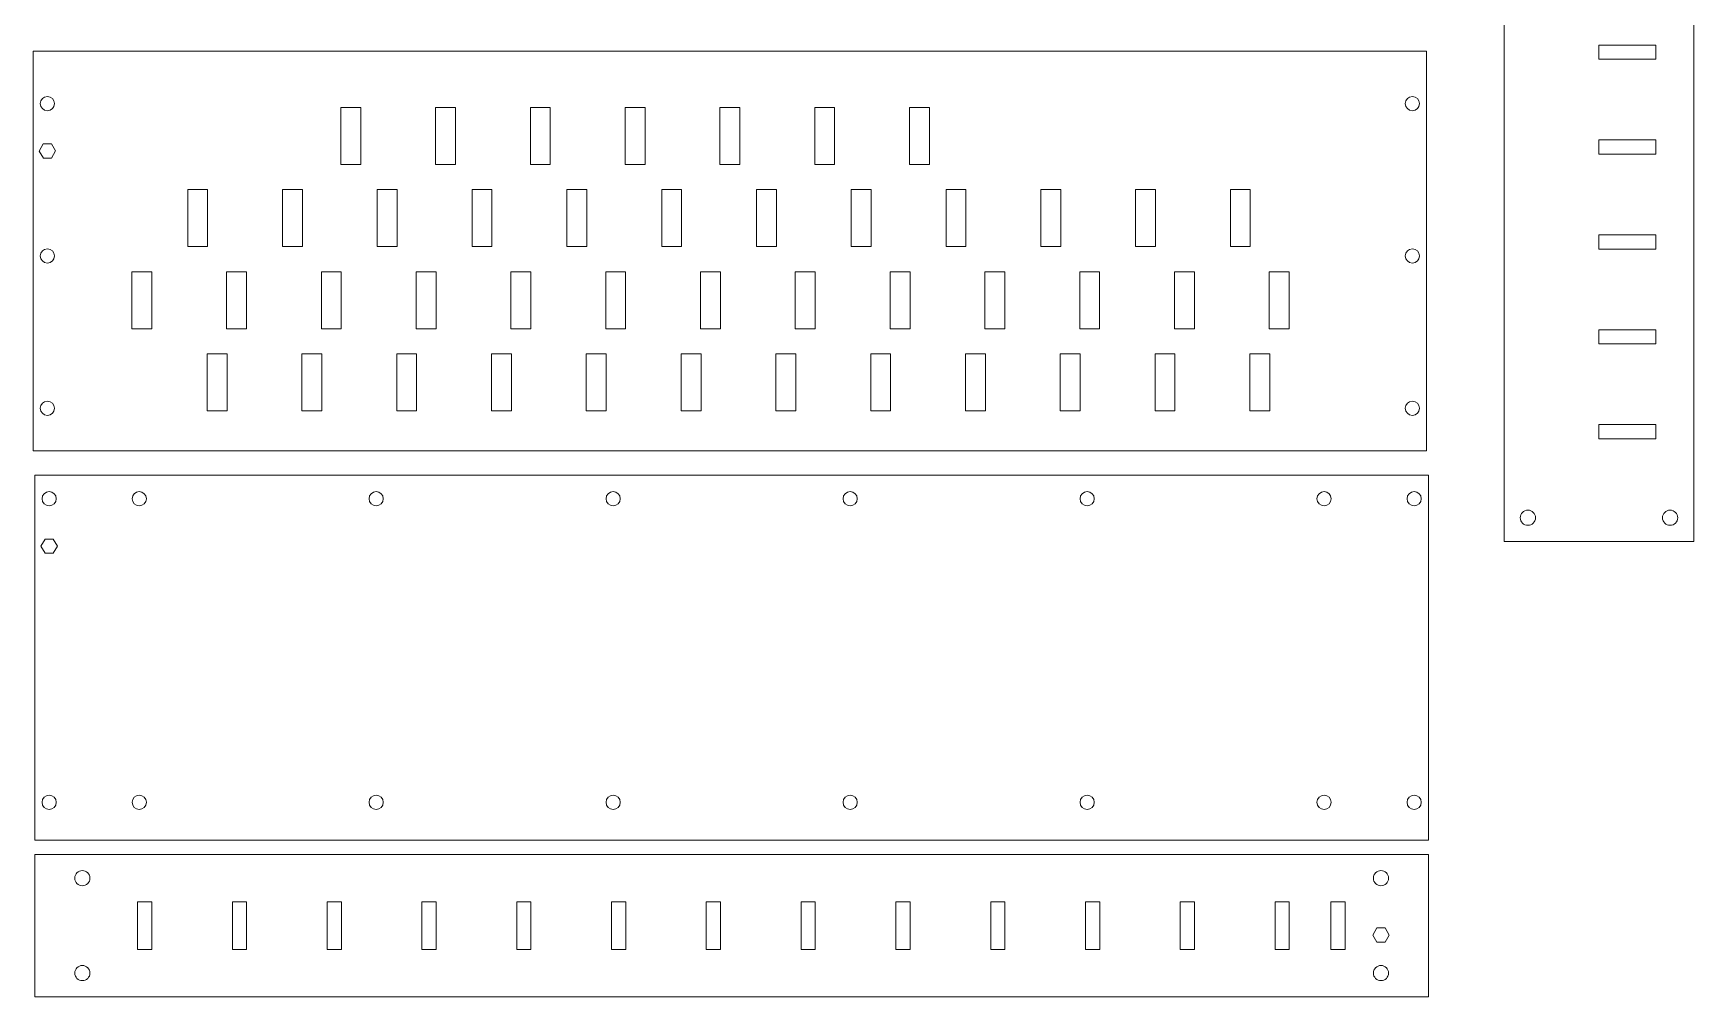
# Model space of a CAD drawing. Header units: millimetres. Extents: x -334 to 320, y -195 to 196.
# Drawn here: x -30.4 to 320, y -195 to 8.2 of the extents above; entities that cross this region are included whole.
import ezdxf

# ---------------------------------------------------------------- set-up
doc = ezdxf.new("R2010")
doc.units = ezdxf.units.MM
doc.header["$MEASUREMENT"] = 0
doc.layers.add('Layer 1', color=7, linetype='Continuous')

msp = doc.modelspace()

# ---------------------------------------------------------------- linework, layer by layer
at = {"layer": 'Layer 1', "lineweight": 15}
for points, knots in [([(280, 195), (280, 195), (280, -99), (280, -99), (280, -99), (280, -99), (320, -99), (320, -99), (320, -99), (320, -99), (320, 195), (320, 195), (320, 195), (320, 195), (280, 195), (280, 195)], [0, 0, 0, 0, 0.2, 0.2, 0.2, 0.2, 0.4, 0.4, 0.4, 0.4, 0.6, 0.6, 0.6, 0.6, 1, 1, 1, 1]), ([(263.632, -79.9189), (263.632, -79.9189), (-30.368, -79.9189), (-30.368, -79.9189), (-30.368, -79.9189), (-30.368, -79.9189), (-30.368, 4.3615), (-30.368, 4.3615), (-30.368, 4.3615), (-30.368, 4.3615), (263.632, 4.3615), (263.632, 4.3615), (263.632, 4.3615), (263.632, 4.3615), (263.632, -79.9189), (263.632, -79.9189)], [0, 0, 0, 0, 0.2, 0.2, 0.2, 0.2, 0.4, 0.4, 0.4, 0.4, 0.6, 0.6, 0.6, 0.6, 1, 1, 1, 1]), ([(312, 5.65), (312, 5.65), (300, 5.65), (300, 5.65), (300, 5.65), (300, 5.65), (300, 2.65), (300, 2.65), (300, 2.65), (300, 2.65), (312, 2.65), (312, 2.65), (312, 2.65), (312, 2.65), (312, 5.65), (312, 5.65)], [0, 0, 0, 0, 0.2, 0.2, 0.2, 0.2, 0.4, 0.4, 0.4, 0.4, 0.6, 0.6, 0.6, 0.6, 1, 1, 1, 1]), ([(-25.868, -6.6848), (-25.868, -5.8563), (-26.5396, -5.1848), (-27.368, -5.1848), (-27.368, -5.1848), (-28.1964, -5.1848), (-28.868, -5.8563), (-28.868, -6.6848), (-28.868, -6.6848), (-28.868, -7.5132), (-28.1964, -8.1848), (-27.368, -8.1848), (-27.368, -8.1848), (-26.5396, -8.1848), (-25.868, -7.5132), (-25.868, -6.6848)], [0, 0, 0, 0, 0.2, 0.2, 0.2, 0.2, 0.4, 0.4, 0.4, 0.4, 0.6, 0.6, 0.6, 0.6, 1, 1, 1, 1]), ([(262.132, -6.6848), (262.132, -5.8563), (261.4604, -5.1848), (260.632, -5.1848), (260.632, -5.1848), (259.8036, -5.1848), (259.132, -5.8563), (259.132, -6.6848), (259.132, -6.6848), (259.132, -7.5132), (259.8036, -8.1848), (260.632, -8.1848), (260.632, -8.1848), (261.4604, -8.1848), (262.132, -7.5132), (262.132, -6.6848)], [0, 0, 0, 0, 0.2, 0.2, 0.2, 0.2, 0.4, 0.4, 0.4, 0.4, 0.6, 0.6, 0.6, 0.6, 1, 1, 1, 1]), ([(34.532, -7.5002), (34.532, -7.5002), (34.532, -19.5002), (34.532, -19.5002), (34.532, -19.5002), (34.532, -19.5002), (38.732, -19.5002), (38.732, -19.5002), (38.732, -19.5002), (38.732, -19.5002), (38.732, -7.5002), (38.732, -7.5002), (38.732, -7.5002), (38.732, -7.5002), (34.532, -7.5002), (34.532, -7.5002)], [0, 0, 0, 0, 0.2, 0.2, 0.2, 0.2, 0.4, 0.4, 0.4, 0.4, 0.6, 0.6, 0.6, 0.6, 1, 1, 1, 1]), ([(54.532, -7.5002), (54.532, -7.5002), (54.532, -19.5002), (54.532, -19.5002), (54.532, -19.5002), (54.532, -19.5002), (58.732, -19.5002), (58.732, -19.5002), (58.732, -19.5002), (58.732, -19.5002), (58.732, -7.5002), (58.732, -7.5002), (58.732, -7.5002), (58.732, -7.5002), (54.532, -7.5002), (54.532, -7.5002)], [0, 0, 0, 0, 0.2, 0.2, 0.2, 0.2, 0.4, 0.4, 0.4, 0.4, 0.6, 0.6, 0.6, 0.6, 1, 1, 1, 1]), ([(74.532, -7.5002), (74.532, -7.5002), (74.532, -19.5002), (74.532, -19.5002), (74.532, -19.5002), (74.532, -19.5002), (78.732, -19.5002), (78.732, -19.5002), (78.732, -19.5002), (78.732, -19.5002), (78.732, -7.5002), (78.732, -7.5002), (78.732, -7.5002), (78.732, -7.5002), (74.532, -7.5002), (74.532, -7.5002)], [0, 0, 0, 0, 0.2, 0.2, 0.2, 0.2, 0.4, 0.4, 0.4, 0.4, 0.6, 0.6, 0.6, 0.6, 1, 1, 1, 1]), ([(94.532, -7.5002), (94.532, -7.5002), (94.532, -19.5002), (94.532, -19.5002), (94.532, -19.5002), (94.532, -19.5002), (98.732, -19.5002), (98.732, -19.5002), (98.732, -19.5002), (98.732, -19.5002), (98.732, -7.5002), (98.732, -7.5002), (98.732, -7.5002), (98.732, -7.5002), (94.532, -7.5002), (94.532, -7.5002)], [0, 0, 0, 0, 0.2, 0.2, 0.2, 0.2, 0.4, 0.4, 0.4, 0.4, 0.6, 0.6, 0.6, 0.6, 1, 1, 1, 1]), ([(114.532, -7.5002), (114.532, -7.5002), (114.532, -19.5002), (114.532, -19.5002), (114.532, -19.5002), (114.532, -19.5002), (118.732, -19.5002), (118.732, -19.5002), (118.732, -19.5002), (118.732, -19.5002), (118.732, -7.5002), (118.732, -7.5002), (118.732, -7.5002), (118.732, -7.5002), (114.532, -7.5002), (114.532, -7.5002)], [0, 0, 0, 0, 0.2, 0.2, 0.2, 0.2, 0.4, 0.4, 0.4, 0.4, 0.6, 0.6, 0.6, 0.6, 1, 1, 1, 1]), ([(134.532, -7.5002), (134.532, -7.5002), (134.532, -19.5002), (134.532, -19.5002), (134.532, -19.5002), (134.532, -19.5002), (138.732, -19.5002), (138.732, -19.5002), (138.732, -19.5002), (138.732, -19.5002), (138.732, -7.5002), (138.732, -7.5002), (138.732, -7.5002), (138.732, -7.5002), (134.532, -7.5002), (134.532, -7.5002)], [0, 0, 0, 0, 0.2, 0.2, 0.2, 0.2, 0.4, 0.4, 0.4, 0.4, 0.6, 0.6, 0.6, 0.6, 1, 1, 1, 1]), ([(154.532, -7.5002), (154.532, -7.5002), (154.532, -19.5002), (154.532, -19.5002), (154.532, -19.5002), (154.532, -19.5002), (158.732, -19.5002), (158.732, -19.5002), (158.732, -19.5002), (158.732, -19.5002), (158.732, -7.5002), (158.732, -7.5002), (158.732, -7.5002), (158.732, -7.5002), (154.532, -7.5002), (154.532, -7.5002)], [0, 0, 0, 0, 0.2, 0.2, 0.2, 0.2, 0.4, 0.4, 0.4, 0.4, 0.6, 0.6, 0.6, 0.6, 1, 1, 1, 1]), ([(-25.6361, -16.6654), (-25.6361, -16.6654), (-26.5188, -15.1752), (-26.5188, -15.1752), (-26.5188, -15.1752), (-26.5188, -15.1752), (-28.2508, -15.1946), (-28.2508, -15.1946), (-28.2508, -15.1946), (-28.2508, -15.1946), (-29.0999, -16.7042), (-29.0999, -16.7042), (-29.0999, -16.7042), (-29.0999, -16.7042), (-28.2172, -18.1944), (-28.2172, -18.1944), (-28.2172, -18.1944), (-28.2172, -18.1944), (-26.4852, -18.175), (-26.4852, -18.175), (-26.4852, -18.175), (-26.4852, -18.175), (-25.6361, -16.6654), (-25.6361, -16.6654)], [0, 0, 0, 0, 0.14285714, 0.14285714, 0.14285714, 0.14285714, 0.28571429, 0.28571429, 0.28571429, 0.28571429, 0.42857143, 0.42857143, 0.42857143, 0.42857143, 0.57142857, 0.57142857, 0.57142857, 0.57142857, 0.71428571, 0.71428571, 0.71428571, 0.71428571, 1, 1, 1, 1]), ([(312, -14.35), (312, -14.35), (300, -14.35), (300, -14.35), (300, -14.35), (300, -14.35), (300, -17.35), (300, -17.35), (300, -17.35), (300, -17.35), (312, -17.35), (312, -17.35), (312, -17.35), (312, -17.35), (312, -14.35), (312, -14.35)], [0, 0, 0, 0, 0.2, 0.2, 0.2, 0.2, 0.4, 0.4, 0.4, 0.4, 0.6, 0.6, 0.6, 0.6, 1, 1, 1, 1]), ([(2.232, -24.8202), (2.232, -24.8202), (2.232, -36.8202), (2.232, -36.8202), (2.232, -36.8202), (2.232, -36.8202), (6.432, -36.8202), (6.432, -36.8202), (6.432, -36.8202), (6.432, -36.8202), (6.432, -24.8202), (6.432, -24.8202), (6.432, -24.8202), (6.432, -24.8202), (2.232, -24.8202), (2.232, -24.8202)], [0, 0, 0, 0, 0.2, 0.2, 0.2, 0.2, 0.4, 0.4, 0.4, 0.4, 0.6, 0.6, 0.6, 0.6, 1, 1, 1, 1]), ([(22.232, -24.8202), (22.232, -24.8202), (22.232, -36.8202), (22.232, -36.8202), (22.232, -36.8202), (22.232, -36.8202), (26.432, -36.8202), (26.432, -36.8202), (26.432, -36.8202), (26.432, -36.8202), (26.432, -24.8202), (26.432, -24.8202), (26.432, -24.8202), (26.432, -24.8202), (22.232, -24.8202), (22.232, -24.8202)], [0, 0, 0, 0, 0.2, 0.2, 0.2, 0.2, 0.4, 0.4, 0.4, 0.4, 0.6, 0.6, 0.6, 0.6, 1, 1, 1, 1]), ([(42.232, -24.8202), (42.232, -24.8202), (42.232, -36.8202), (42.232, -36.8202), (42.232, -36.8202), (42.232, -36.8202), (46.432, -36.8202), (46.432, -36.8202), (46.432, -36.8202), (46.432, -36.8202), (46.432, -24.8202), (46.432, -24.8202), (46.432, -24.8202), (46.432, -24.8202), (42.232, -24.8202), (42.232, -24.8202)], [0, 0, 0, 0, 0.2, 0.2, 0.2, 0.2, 0.4, 0.4, 0.4, 0.4, 0.6, 0.6, 0.6, 0.6, 1, 1, 1, 1]), ([(62.232, -24.8202), (62.232, -24.8202), (62.232, -36.8202), (62.232, -36.8202), (62.232, -36.8202), (62.232, -36.8202), (66.432, -36.8202), (66.432, -36.8202), (66.432, -36.8202), (66.432, -36.8202), (66.432, -24.8202), (66.432, -24.8202), (66.432, -24.8202), (66.432, -24.8202), (62.232, -24.8202), (62.232, -24.8202)], [0, 0, 0, 0, 0.2, 0.2, 0.2, 0.2, 0.4, 0.4, 0.4, 0.4, 0.6, 0.6, 0.6, 0.6, 1, 1, 1, 1]), ([(82.232, -24.8202), (82.232, -24.8202), (82.232, -36.8202), (82.232, -36.8202), (82.232, -36.8202), (82.232, -36.8202), (86.432, -36.8202), (86.432, -36.8202), (86.432, -36.8202), (86.432, -36.8202), (86.432, -24.8202), (86.432, -24.8202), (86.432, -24.8202), (86.432, -24.8202), (82.232, -24.8202), (82.232, -24.8202)], [0, 0, 0, 0, 0.2, 0.2, 0.2, 0.2, 0.4, 0.4, 0.4, 0.4, 0.6, 0.6, 0.6, 0.6, 1, 1, 1, 1]), ([(102.232, -24.8202), (102.232, -24.8202), (102.232, -36.8202), (102.232, -36.8202), (102.232, -36.8202), (102.232, -36.8202), (106.432, -36.8202), (106.432, -36.8202), (106.432, -36.8202), (106.432, -36.8202), (106.432, -24.8202), (106.432, -24.8202), (106.432, -24.8202), (106.432, -24.8202), (102.232, -24.8202), (102.232, -24.8202)], [0, 0, 0, 0, 0.2, 0.2, 0.2, 0.2, 0.4, 0.4, 0.4, 0.4, 0.6, 0.6, 0.6, 0.6, 1, 1, 1, 1]), ([(122.232, -24.8202), (122.232, -24.8202), (122.232, -36.8202), (122.232, -36.8202), (122.232, -36.8202), (122.232, -36.8202), (126.432, -36.8202), (126.432, -36.8202), (126.432, -36.8202), (126.432, -36.8202), (126.432, -24.8202), (126.432, -24.8202), (126.432, -24.8202), (126.432, -24.8202), (122.232, -24.8202), (122.232, -24.8202)], [0, 0, 0, 0, 0.2, 0.2, 0.2, 0.2, 0.4, 0.4, 0.4, 0.4, 0.6, 0.6, 0.6, 0.6, 1, 1, 1, 1]), ([(142.232, -24.8202), (142.232, -24.8202), (142.232, -36.8202), (142.232, -36.8202), (142.232, -36.8202), (142.232, -36.8202), (146.432, -36.8202), (146.432, -36.8202), (146.432, -36.8202), (146.432, -36.8202), (146.432, -24.8202), (146.432, -24.8202), (146.432, -24.8202), (146.432, -24.8202), (142.232, -24.8202), (142.232, -24.8202)], [0, 0, 0, 0, 0.2, 0.2, 0.2, 0.2, 0.4, 0.4, 0.4, 0.4, 0.6, 0.6, 0.6, 0.6, 1, 1, 1, 1]), ([(162.232, -24.8202), (162.232, -24.8202), (162.232, -36.8202), (162.232, -36.8202), (162.232, -36.8202), (162.232, -36.8202), (166.432, -36.8202), (166.432, -36.8202), (166.432, -36.8202), (166.432, -36.8202), (166.432, -24.8202), (166.432, -24.8202), (166.432, -24.8202), (166.432, -24.8202), (162.232, -24.8202), (162.232, -24.8202)], [0, 0, 0, 0, 0.2, 0.2, 0.2, 0.2, 0.4, 0.4, 0.4, 0.4, 0.6, 0.6, 0.6, 0.6, 1, 1, 1, 1]), ([(182.232, -24.8202), (182.232, -24.8202), (182.232, -36.8202), (182.232, -36.8202), (182.232, -36.8202), (182.232, -36.8202), (186.432, -36.8202), (186.432, -36.8202), (186.432, -36.8202), (186.432, -36.8202), (186.432, -24.8202), (186.432, -24.8202), (186.432, -24.8202), (186.432, -24.8202), (182.232, -24.8202), (182.232, -24.8202)], [0, 0, 0, 0, 0.2, 0.2, 0.2, 0.2, 0.4, 0.4, 0.4, 0.4, 0.6, 0.6, 0.6, 0.6, 1, 1, 1, 1]), ([(202.232, -24.8202), (202.232, -24.8202), (202.232, -36.8202), (202.232, -36.8202), (202.232, -36.8202), (202.232, -36.8202), (206.432, -36.8202), (206.432, -36.8202), (206.432, -36.8202), (206.432, -36.8202), (206.432, -24.8202), (206.432, -24.8202), (206.432, -24.8202), (206.432, -24.8202), (202.232, -24.8202), (202.232, -24.8202)], [0, 0, 0, 0, 0.2, 0.2, 0.2, 0.2, 0.4, 0.4, 0.4, 0.4, 0.6, 0.6, 0.6, 0.6, 1, 1, 1, 1]), ([(222.232, -24.8202), (222.232, -24.8202), (222.232, -36.8202), (222.232, -36.8202), (222.232, -36.8202), (222.232, -36.8202), (226.432, -36.8202), (226.432, -36.8202), (226.432, -36.8202), (226.432, -36.8202), (226.432, -24.8202), (226.432, -24.8202), (226.432, -24.8202), (226.432, -24.8202), (222.232, -24.8202), (222.232, -24.8202)], [0, 0, 0, 0, 0.2, 0.2, 0.2, 0.2, 0.4, 0.4, 0.4, 0.4, 0.6, 0.6, 0.6, 0.6, 1, 1, 1, 1]), ([(312, -34.35), (312, -34.35), (300, -34.35), (300, -34.35), (300, -34.35), (300, -34.35), (300, -37.35), (300, -37.35), (300, -37.35), (300, -37.35), (312, -37.35), (312, -37.35), (312, -37.35), (312, -37.35), (312, -34.35), (312, -34.35)], [0, 0, 0, 0, 0.2, 0.2, 0.2, 0.2, 0.4, 0.4, 0.4, 0.4, 0.6, 0.6, 0.6, 0.6, 1, 1, 1, 1]), ([(-25.868, -38.8018), (-25.868, -37.9734), (-26.5396, -37.3018), (-27.368, -37.3018), (-27.368, -37.3018), (-28.1964, -37.3018), (-28.868, -37.9734), (-28.868, -38.8018), (-28.868, -38.8018), (-28.868, -39.6303), (-28.1964, -40.3018), (-27.368, -40.3018), (-27.368, -40.3018), (-26.5396, -40.3018), (-25.868, -39.6303), (-25.868, -38.8018)], [0, 0, 0, 0, 0.2, 0.2, 0.2, 0.2, 0.4, 0.4, 0.4, 0.4, 0.6, 0.6, 0.6, 0.6, 1, 1, 1, 1]), ([(262.132, -38.8018), (262.132, -37.9734), (261.4604, -37.3018), (260.632, -37.3018), (260.632, -37.3018), (259.8036, -37.3018), (259.132, -37.9734), (259.132, -38.8018), (259.132, -38.8018), (259.132, -39.6303), (259.8036, -40.3018), (260.632, -40.3018), (260.632, -40.3018), (261.4604, -40.3018), (262.132, -39.6303), (262.132, -38.8018)], [0, 0, 0, 0, 0.2, 0.2, 0.2, 0.2, 0.4, 0.4, 0.4, 0.4, 0.6, 0.6, 0.6, 0.6, 1, 1, 1, 1]), ([(-9.568, -42.1402), (-9.568, -42.1402), (-9.568, -54.1402), (-9.568, -54.1402), (-9.568, -54.1402), (-9.568, -54.1402), (-5.368, -54.1402), (-5.368, -54.1402), (-5.368, -54.1402), (-5.368, -54.1402), (-5.368, -42.1402), (-5.368, -42.1402), (-5.368, -42.1402), (-5.368, -42.1402), (-9.568, -42.1402), (-9.568, -42.1402)], [0, 0, 0, 0, 0.2, 0.2, 0.2, 0.2, 0.4, 0.4, 0.4, 0.4, 0.6, 0.6, 0.6, 0.6, 1, 1, 1, 1]), ([(10.432, -42.1402), (10.432, -42.1402), (10.432, -54.1402), (10.432, -54.1402), (10.432, -54.1402), (10.432, -54.1402), (14.632, -54.1402), (14.632, -54.1402), (14.632, -54.1402), (14.632, -54.1402), (14.632, -42.1402), (14.632, -42.1402), (14.632, -42.1402), (14.632, -42.1402), (10.432, -42.1402), (10.432, -42.1402)], [0, 0, 0, 0, 0.2, 0.2, 0.2, 0.2, 0.4, 0.4, 0.4, 0.4, 0.6, 0.6, 0.6, 0.6, 1, 1, 1, 1]), ([(30.432, -42.1402), (30.432, -42.1402), (30.432, -54.1402), (30.432, -54.1402), (30.432, -54.1402), (30.432, -54.1402), (34.632, -54.1402), (34.632, -54.1402), (34.632, -54.1402), (34.632, -54.1402), (34.632, -42.1402), (34.632, -42.1402), (34.632, -42.1402), (34.632, -42.1402), (30.432, -42.1402), (30.432, -42.1402)], [0, 0, 0, 0, 0.2, 0.2, 0.2, 0.2, 0.4, 0.4, 0.4, 0.4, 0.6, 0.6, 0.6, 0.6, 1, 1, 1, 1]), ([(50.432, -42.1402), (50.432, -42.1402), (50.432, -54.1402), (50.432, -54.1402), (50.432, -54.1402), (50.432, -54.1402), (54.632, -54.1402), (54.632, -54.1402), (54.632, -54.1402), (54.632, -54.1402), (54.632, -42.1402), (54.632, -42.1402), (54.632, -42.1402), (54.632, -42.1402), (50.432, -42.1402), (50.432, -42.1402)], [0, 0, 0, 0, 0.2, 0.2, 0.2, 0.2, 0.4, 0.4, 0.4, 0.4, 0.6, 0.6, 0.6, 0.6, 1, 1, 1, 1]), ([(70.432, -42.1402), (70.432, -42.1402), (70.432, -54.1402), (70.432, -54.1402), (70.432, -54.1402), (70.432, -54.1402), (74.632, -54.1402), (74.632, -54.1402), (74.632, -54.1402), (74.632, -54.1402), (74.632, -42.1402), (74.632, -42.1402), (74.632, -42.1402), (74.632, -42.1402), (70.432, -42.1402), (70.432, -42.1402)], [0, 0, 0, 0, 0.2, 0.2, 0.2, 0.2, 0.4, 0.4, 0.4, 0.4, 0.6, 0.6, 0.6, 0.6, 1, 1, 1, 1]), ([(90.432, -42.1402), (90.432, -42.1402), (90.432, -54.1402), (90.432, -54.1402), (90.432, -54.1402), (90.432, -54.1402), (94.632, -54.1402), (94.632, -54.1402), (94.632, -54.1402), (94.632, -54.1402), (94.632, -42.1402), (94.632, -42.1402), (94.632, -42.1402), (94.632, -42.1402), (90.432, -42.1402), (90.432, -42.1402)], [0, 0, 0, 0, 0.2, 0.2, 0.2, 0.2, 0.4, 0.4, 0.4, 0.4, 0.6, 0.6, 0.6, 0.6, 1, 1, 1, 1]), ([(110.432, -42.1402), (110.432, -42.1402), (110.432, -54.1402), (110.432, -54.1402), (110.432, -54.1402), (110.432, -54.1402), (114.632, -54.1402), (114.632, -54.1402), (114.632, -54.1402), (114.632, -54.1402), (114.632, -42.1402), (114.632, -42.1402), (114.632, -42.1402), (114.632, -42.1402), (110.432, -42.1402), (110.432, -42.1402)], [0, 0, 0, 0, 0.2, 0.2, 0.2, 0.2, 0.4, 0.4, 0.4, 0.4, 0.6, 0.6, 0.6, 0.6, 1, 1, 1, 1]), ([(130.432, -42.1402), (130.432, -42.1402), (130.432, -54.1402), (130.432, -54.1402), (130.432, -54.1402), (130.432, -54.1402), (134.632, -54.1402), (134.632, -54.1402), (134.632, -54.1402), (134.632, -54.1402), (134.632, -42.1402), (134.632, -42.1402), (134.632, -42.1402), (134.632, -42.1402), (130.432, -42.1402), (130.432, -42.1402)], [0, 0, 0, 0, 0.2, 0.2, 0.2, 0.2, 0.4, 0.4, 0.4, 0.4, 0.6, 0.6, 0.6, 0.6, 1, 1, 1, 1]), ([(150.432, -42.1402), (150.432, -42.1402), (150.432, -54.1402), (150.432, -54.1402), (150.432, -54.1402), (150.432, -54.1402), (154.632, -54.1402), (154.632, -54.1402), (154.632, -54.1402), (154.632, -54.1402), (154.632, -42.1402), (154.632, -42.1402), (154.632, -42.1402), (154.632, -42.1402), (150.432, -42.1402), (150.432, -42.1402)], [0, 0, 0, 0, 0.2, 0.2, 0.2, 0.2, 0.4, 0.4, 0.4, 0.4, 0.6, 0.6, 0.6, 0.6, 1, 1, 1, 1]), ([(170.432, -42.1402), (170.432, -42.1402), (170.432, -54.1402), (170.432, -54.1402), (170.432, -54.1402), (170.432, -54.1402), (174.632, -54.1402), (174.632, -54.1402), (174.632, -54.1402), (174.632, -54.1402), (174.632, -42.1402), (174.632, -42.1402), (174.632, -42.1402), (174.632, -42.1402), (170.432, -42.1402), (170.432, -42.1402)], [0, 0, 0, 0, 0.2, 0.2, 0.2, 0.2, 0.4, 0.4, 0.4, 0.4, 0.6, 0.6, 0.6, 0.6, 1, 1, 1, 1]), ([(190.432, -42.1402), (190.432, -42.1402), (190.432, -54.1402), (190.432, -54.1402), (190.432, -54.1402), (190.432, -54.1402), (194.632, -54.1402), (194.632, -54.1402), (194.632, -54.1402), (194.632, -54.1402), (194.632, -42.1402), (194.632, -42.1402), (194.632, -42.1402), (194.632, -42.1402), (190.432, -42.1402), (190.432, -42.1402)], [0, 0, 0, 0, 0.2, 0.2, 0.2, 0.2, 0.4, 0.4, 0.4, 0.4, 0.6, 0.6, 0.6, 0.6, 1, 1, 1, 1]), ([(210.432, -42.1402), (210.432, -42.1402), (210.432, -54.1402), (210.432, -54.1402), (210.432, -54.1402), (210.432, -54.1402), (214.632, -54.1402), (214.632, -54.1402), (214.632, -54.1402), (214.632, -54.1402), (214.632, -42.1402), (214.632, -42.1402), (214.632, -42.1402), (214.632, -42.1402), (210.432, -42.1402), (210.432, -42.1402)], [0, 0, 0, 0, 0.2, 0.2, 0.2, 0.2, 0.4, 0.4, 0.4, 0.4, 0.6, 0.6, 0.6, 0.6, 1, 1, 1, 1]), ([(230.432, -42.1402), (230.432, -42.1402), (230.432, -54.1402), (230.432, -54.1402), (230.432, -54.1402), (230.432, -54.1402), (234.632, -54.1402), (234.632, -54.1402), (234.632, -54.1402), (234.632, -54.1402), (234.632, -42.1402), (234.632, -42.1402), (234.632, -42.1402), (234.632, -42.1402), (230.432, -42.1402), (230.432, -42.1402)], [0, 0, 0, 0, 0.2, 0.2, 0.2, 0.2, 0.4, 0.4, 0.4, 0.4, 0.6, 0.6, 0.6, 0.6, 1, 1, 1, 1]), ([(312, -54.35), (312, -54.35), (300, -54.35), (300, -54.35), (300, -54.35), (300, -54.35), (300, -57.35), (300, -57.35), (300, -57.35), (300, -57.35), (312, -57.35), (312, -57.35), (312, -57.35), (312, -57.35), (312, -54.35), (312, -54.35)], [0, 0, 0, 0, 0.2, 0.2, 0.2, 0.2, 0.4, 0.4, 0.4, 0.4, 0.6, 0.6, 0.6, 0.6, 1, 1, 1, 1]), ([(6.332, -59.4602), (6.332, -59.4602), (6.332, -71.4602), (6.332, -71.4602), (6.332, -71.4602), (6.332, -71.4602), (10.532, -71.4602), (10.532, -71.4602), (10.532, -71.4602), (10.532, -71.4602), (10.532, -59.4602), (10.532, -59.4602), (10.532, -59.4602), (10.532, -59.4602), (6.332, -59.4602), (6.332, -59.4602)], [0, 0, 0, 0, 0.2, 0.2, 0.2, 0.2, 0.4, 0.4, 0.4, 0.4, 0.6, 0.6, 0.6, 0.6, 1, 1, 1, 1]), ([(26.332, -59.4602), (26.332, -59.4602), (26.332, -71.4602), (26.332, -71.4602), (26.332, -71.4602), (26.332, -71.4602), (30.532, -71.4602), (30.532, -71.4602), (30.532, -71.4602), (30.532, -71.4602), (30.532, -59.4602), (30.532, -59.4602), (30.532, -59.4602), (30.532, -59.4602), (26.332, -59.4602), (26.332, -59.4602)], [0, 0, 0, 0, 0.2, 0.2, 0.2, 0.2, 0.4, 0.4, 0.4, 0.4, 0.6, 0.6, 0.6, 0.6, 1, 1, 1, 1]), ([(46.332, -59.4602), (46.332, -59.4602), (46.332, -71.4602), (46.332, -71.4602), (46.332, -71.4602), (46.332, -71.4602), (50.532, -71.4602), (50.532, -71.4602), (50.532, -71.4602), (50.532, -71.4602), (50.532, -59.4602), (50.532, -59.4602), (50.532, -59.4602), (50.532, -59.4602), (46.332, -59.4602), (46.332, -59.4602)], [0, 0, 0, 0, 0.2, 0.2, 0.2, 0.2, 0.4, 0.4, 0.4, 0.4, 0.6, 0.6, 0.6, 0.6, 1, 1, 1, 1]), ([(66.332, -59.4602), (66.332, -59.4602), (66.332, -71.4602), (66.332, -71.4602), (66.332, -71.4602), (66.332, -71.4602), (70.532, -71.4602), (70.532, -71.4602), (70.532, -71.4602), (70.532, -71.4602), (70.532, -59.4602), (70.532, -59.4602), (70.532, -59.4602), (70.532, -59.4602), (66.332, -59.4602), (66.332, -59.4602)], [0, 0, 0, 0, 0.2, 0.2, 0.2, 0.2, 0.4, 0.4, 0.4, 0.4, 0.6, 0.6, 0.6, 0.6, 1, 1, 1, 1]), ([(86.332, -59.4602), (86.332, -59.4602), (86.332, -71.4602), (86.332, -71.4602), (86.332, -71.4602), (86.332, -71.4602), (90.532, -71.4602), (90.532, -71.4602), (90.532, -71.4602), (90.532, -71.4602), (90.532, -59.4602), (90.532, -59.4602), (90.532, -59.4602), (90.532, -59.4602), (86.332, -59.4602), (86.332, -59.4602)], [0, 0, 0, 0, 0.2, 0.2, 0.2, 0.2, 0.4, 0.4, 0.4, 0.4, 0.6, 0.6, 0.6, 0.6, 1, 1, 1, 1]), ([(106.332, -59.4602), (106.332, -59.4602), (106.332, -71.4602), (106.332, -71.4602), (106.332, -71.4602), (106.332, -71.4602), (110.532, -71.4602), (110.532, -71.4602), (110.532, -71.4602), (110.532, -71.4602), (110.532, -59.4602), (110.532, -59.4602), (110.532, -59.4602), (110.532, -59.4602), (106.332, -59.4602), (106.332, -59.4602)], [0, 0, 0, 0, 0.2, 0.2, 0.2, 0.2, 0.4, 0.4, 0.4, 0.4, 0.6, 0.6, 0.6, 0.6, 1, 1, 1, 1]), ([(126.332, -59.4602), (126.332, -59.4602), (126.332, -71.4602), (126.332, -71.4602), (126.332, -71.4602), (126.332, -71.4602), (130.532, -71.4602), (130.532, -71.4602), (130.532, -71.4602), (130.532, -71.4602), (130.532, -59.4602), (130.532, -59.4602), (130.532, -59.4602), (130.532, -59.4602), (126.332, -59.4602), (126.332, -59.4602)], [0, 0, 0, 0, 0.2, 0.2, 0.2, 0.2, 0.4, 0.4, 0.4, 0.4, 0.6, 0.6, 0.6, 0.6, 1, 1, 1, 1]), ([(146.332, -59.4602), (146.332, -59.4602), (146.332, -71.4602), (146.332, -71.4602), (146.332, -71.4602), (146.332, -71.4602), (150.532, -71.4602), (150.532, -71.4602), (150.532, -71.4602), (150.532, -71.4602), (150.532, -59.4602), (150.532, -59.4602), (150.532, -59.4602), (150.532, -59.4602), (146.332, -59.4602), (146.332, -59.4602)], [0, 0, 0, 0, 0.2, 0.2, 0.2, 0.2, 0.4, 0.4, 0.4, 0.4, 0.6, 0.6, 0.6, 0.6, 1, 1, 1, 1]), ([(166.332, -59.4602), (166.332, -59.4602), (166.332, -71.4602), (166.332, -71.4602), (166.332, -71.4602), (166.332, -71.4602), (170.532, -71.4602), (170.532, -71.4602), (170.532, -71.4602), (170.532, -71.4602), (170.532, -59.4602), (170.532, -59.4602), (170.532, -59.4602), (170.532, -59.4602), (166.332, -59.4602), (166.332, -59.4602)], [0, 0, 0, 0, 0.2, 0.2, 0.2, 0.2, 0.4, 0.4, 0.4, 0.4, 0.6, 0.6, 0.6, 0.6, 1, 1, 1, 1]), ([(186.332, -59.4602), (186.332, -59.4602), (186.332, -71.4602), (186.332, -71.4602), (186.332, -71.4602), (186.332, -71.4602), (190.532, -71.4602), (190.532, -71.4602), (190.532, -71.4602), (190.532, -71.4602), (190.532, -59.4602), (190.532, -59.4602), (190.532, -59.4602), (190.532, -59.4602), (186.332, -59.4602), (186.332, -59.4602)], [0, 0, 0, 0, 0.2, 0.2, 0.2, 0.2, 0.4, 0.4, 0.4, 0.4, 0.6, 0.6, 0.6, 0.6, 1, 1, 1, 1]), ([(206.332, -59.4602), (206.332, -59.4602), (206.332, -71.4602), (206.332, -71.4602), (206.332, -71.4602), (206.332, -71.4602), (210.532, -71.4602), (210.532, -71.4602), (210.532, -71.4602), (210.532, -71.4602), (210.532, -59.4602), (210.532, -59.4602), (210.532, -59.4602), (210.532, -59.4602), (206.332, -59.4602), (206.332, -59.4602)], [0, 0, 0, 0, 0.2, 0.2, 0.2, 0.2, 0.4, 0.4, 0.4, 0.4, 0.6, 0.6, 0.6, 0.6, 1, 1, 1, 1]), ([(226.332, -59.4602), (226.332, -59.4602), (226.332, -71.4602), (226.332, -71.4602), (226.332, -71.4602), (226.332, -71.4602), (230.532, -71.4602), (230.532, -71.4602), (230.532, -71.4602), (230.532, -71.4602), (230.532, -59.4602), (230.532, -59.4602), (230.532, -59.4602), (230.532, -59.4602), (226.332, -59.4602), (226.332, -59.4602)], [0, 0, 0, 0, 0.2, 0.2, 0.2, 0.2, 0.4, 0.4, 0.4, 0.4, 0.6, 0.6, 0.6, 0.6, 1, 1, 1, 1]), ([(-25.868, -70.9189), (-25.868, -70.0905), (-26.5396, -69.4189), (-27.368, -69.4189), (-27.368, -69.4189), (-28.1964, -69.4189), (-28.868, -70.0905), (-28.868, -70.9189), (-28.868, -70.9189), (-28.868, -71.7473), (-28.1964, -72.4189), (-27.368, -72.4189), (-27.368, -72.4189), (-26.5396, -72.4189), (-25.868, -71.7473), (-25.868, -70.9189)], [0, 0, 0, 0, 0.2, 0.2, 0.2, 0.2, 0.4, 0.4, 0.4, 0.4, 0.6, 0.6, 0.6, 0.6, 1, 1, 1, 1]), ([(262.132, -70.9189), (262.132, -70.0905), (261.4604, -69.4189), (260.632, -69.4189), (260.632, -69.4189), (259.8036, -69.4189), (259.132, -70.0905), (259.132, -70.9189), (259.132, -70.9189), (259.132, -71.7473), (259.8036, -72.4189), (260.632, -72.4189), (260.632, -72.4189), (261.4604, -72.4189), (262.132, -71.7473), (262.132, -70.9189)], [0, 0, 0, 0, 0.2, 0.2, 0.2, 0.2, 0.4, 0.4, 0.4, 0.4, 0.6, 0.6, 0.6, 0.6, 1, 1, 1, 1]), ([(312, -74.35), (312, -74.35), (300, -74.35), (300, -74.35), (300, -74.35), (300, -74.35), (300, -77.35), (300, -77.35), (300, -77.35), (300, -77.35), (312, -77.35), (312, -77.35), (312, -77.35), (312, -77.35), (312, -74.35), (312, -74.35)], [0, 0, 0, 0, 0.2, 0.2, 0.2, 0.2, 0.4, 0.4, 0.4, 0.4, 0.6, 0.6, 0.6, 0.6, 1, 1, 1, 1]), ([(264, -162), (264, -162), (-30, -162), (-30, -162), (-30, -162), (-30, -162), (-30, -85), (-30, -85), (-30, -85), (-30, -85), (264, -85), (264, -85), (264, -85), (264, -85), (264, -162), (264, -162)], [0, 0, 0, 0, 0.2, 0.2, 0.2, 0.2, 0.4, 0.4, 0.4, 0.4, 0.6, 0.6, 0.6, 0.6, 1, 1, 1, 1]), ([(-27, -91.5), (-26.1716, -91.5), (-25.5, -90.8284), (-25.5, -90), (-25.5, -90), (-25.5, -89.1716), (-26.1716, -88.5), (-27, -88.5), (-27, -88.5), (-27.8284, -88.5), (-28.5, -89.1716), (-28.5, -90), (-28.5, -90), (-28.5, -90.8284), (-27.8284, -91.5), (-27, -91.5)], [0, 0, 0, 0, 0.2, 0.2, 0.2, 0.2, 0.4, 0.4, 0.4, 0.4, 0.6, 0.6, 0.6, 0.6, 1, 1, 1, 1]), ([(-8, -91.5), (-7.1716, -91.5), (-6.5, -90.8284), (-6.5, -90), (-6.5, -90), (-6.5, -89.1716), (-7.1716, -88.5), (-8, -88.5), (-8, -88.5), (-8.8284, -88.5), (-9.5, -89.1716), (-9.5, -90), (-9.5, -90), (-9.5, -90.8284), (-8.8284, -91.5), (-8, -91.5)], [0, 0, 0, 0, 0.2, 0.2, 0.2, 0.2, 0.4, 0.4, 0.4, 0.4, 0.6, 0.6, 0.6, 0.6, 1, 1, 1, 1]), ([(42, -91.5), (42.8284, -91.5), (43.5, -90.8284), (43.5, -90), (43.5, -90), (43.5, -89.1716), (42.8284, -88.5), (42, -88.5), (42, -88.5), (41.1716, -88.5), (40.5, -89.1716), (40.5, -90), (40.5, -90), (40.5, -90.8284), (41.1716, -91.5), (42, -91.5)], [0, 0, 0, 0, 0.2, 0.2, 0.2, 0.2, 0.4, 0.4, 0.4, 0.4, 0.6, 0.6, 0.6, 0.6, 1, 1, 1, 1]), ([(92, -91.5), (92.8284, -91.5), (93.5, -90.8284), (93.5, -90), (93.5, -90), (93.5, -89.1716), (92.8284, -88.5), (92, -88.5), (92, -88.5), (91.1716, -88.5), (90.5, -89.1716), (90.5, -90), (90.5, -90), (90.5, -90.8284), (91.1716, -91.5), (92, -91.5)], [0, 0, 0, 0, 0.2, 0.2, 0.2, 0.2, 0.4, 0.4, 0.4, 0.4, 0.6, 0.6, 0.6, 0.6, 1, 1, 1, 1]), ([(142, -91.5), (142.8284, -91.5), (143.5, -90.8284), (143.5, -90), (143.5, -90), (143.5, -89.1716), (142.8284, -88.5), (142, -88.5), (142, -88.5), (141.1716, -88.5), (140.5, -89.1716), (140.5, -90), (140.5, -90), (140.5, -90.8284), (141.1716, -91.5), (142, -91.5)], [0, 0, 0, 0, 0.2, 0.2, 0.2, 0.2, 0.4, 0.4, 0.4, 0.4, 0.6, 0.6, 0.6, 0.6, 1, 1, 1, 1]), ([(192, -91.5), (192.8284, -91.5), (193.5, -90.8284), (193.5, -90), (193.5, -90), (193.5, -89.1716), (192.8284, -88.5), (192, -88.5), (192, -88.5), (191.1716, -88.5), (190.5, -89.1716), (190.5, -90), (190.5, -90), (190.5, -90.8284), (191.1716, -91.5), (192, -91.5)], [0, 0, 0, 0, 0.2, 0.2, 0.2, 0.2, 0.4, 0.4, 0.4, 0.4, 0.6, 0.6, 0.6, 0.6, 1, 1, 1, 1]), ([(242, -91.5), (242.8284, -91.5), (243.5, -90.8284), (243.5, -90), (243.5, -90), (243.5, -89.1716), (242.8284, -88.5), (242, -88.5), (242, -88.5), (241.1716, -88.5), (240.5, -89.1716), (240.5, -90), (240.5, -90), (240.5, -90.8284), (241.1716, -91.5), (242, -91.5)], [0, 0, 0, 0, 0.2, 0.2, 0.2, 0.2, 0.4, 0.4, 0.4, 0.4, 0.6, 0.6, 0.6, 0.6, 1, 1, 1, 1]), ([(261, -91.5), (261.8284, -91.5), (262.5, -90.8284), (262.5, -90), (262.5, -90), (262.5, -89.1716), (261.8284, -88.5), (261, -88.5), (261, -88.5), (260.1716, -88.5), (259.5, -89.1716), (259.5, -90), (259.5, -90), (259.5, -90.8284), (260.1716, -91.5), (261, -91.5)], [0, 0, 0, 0, 0.2, 0.2, 0.2, 0.2, 0.4, 0.4, 0.4, 0.4, 0.6, 0.6, 0.6, 0.6, 1, 1, 1, 1]), ([(285, -95.6), (285.8837, -95.6), (286.6, -94.8837), (286.6, -94), (286.6, -94), (286.6, -93.1163), (285.8837, -92.4), (285, -92.4), (285, -92.4), (284.1163, -92.4), (283.4, -93.1163), (283.4, -94), (283.4, -94), (283.4, -94.8836), (284.1163, -95.6), (285, -95.6)], [0, 0, 0, 0, 0.2, 0.2, 0.2, 0.2, 0.4, 0.4, 0.4, 0.4, 0.6, 0.6, 0.6, 0.6, 1, 1, 1, 1]), ([(315, -95.6), (315.8837, -95.6), (316.6, -94.8837), (316.6, -94), (316.6, -94), (316.6, -93.1163), (315.8837, -92.4), (315, -92.4), (315, -92.4), (314.1163, -92.4), (313.4, -93.1163), (313.4, -94), (313.4, -94), (313.4, -94.8836), (314.1163, -95.6), (315, -95.6)], [0, 0, 0, 0, 0.2, 0.2, 0.2, 0.2, 0.4, 0.4, 0.4, 0.4, 0.6, 0.6, 0.6, 0.6, 1, 1, 1, 1]), ([(-26.134, -101.5), (-26.134, -101.5), (-25.2679, -100), (-25.2679, -100), (-25.2679, -100), (-25.2679, -100), (-26.134, -98.5), (-26.134, -98.5), (-26.134, -98.5), (-26.134, -98.5), (-27.866, -98.5), (-27.866, -98.5), (-27.866, -98.5), (-27.866, -98.5), (-28.7321, -100), (-28.7321, -100), (-28.7321, -100), (-28.7321, -100), (-27.866, -101.5), (-27.866, -101.5), (-27.866, -101.5), (-27.866, -101.5), (-26.134, -101.5), (-26.134, -101.5)], [0, 0, 0, 0, 0.14285714, 0.14285714, 0.14285714, 0.14285714, 0.28571429, 0.28571429, 0.28571429, 0.28571429, 0.42857143, 0.42857143, 0.42857143, 0.42857143, 0.57142857, 0.57142857, 0.57142857, 0.57142857, 0.71428571, 0.71428571, 0.71428571, 0.71428571, 1, 1, 1, 1]), ([(-27, -155.5), (-26.1716, -155.5), (-25.5, -154.8284), (-25.5, -154), (-25.5, -154), (-25.5, -153.1716), (-26.1716, -152.5), (-27, -152.5), (-27, -152.5), (-27.8284, -152.5), (-28.5, -153.1716), (-28.5, -154), (-28.5, -154), (-28.5, -154.8284), (-27.8284, -155.5), (-27, -155.5)], [0, 0, 0, 0, 0.2, 0.2, 0.2, 0.2, 0.4, 0.4, 0.4, 0.4, 0.6, 0.6, 0.6, 0.6, 1, 1, 1, 1]), ([(-8, -155.5), (-7.1716, -155.5), (-6.5, -154.8284), (-6.5, -154), (-6.5, -154), (-6.5, -153.1716), (-7.1716, -152.5), (-8, -152.5), (-8, -152.5), (-8.8284, -152.5), (-9.5, -153.1716), (-9.5, -154), (-9.5, -154), (-9.5, -154.8284), (-8.8284, -155.5), (-8, -155.5)], [0, 0, 0, 0, 0.2, 0.2, 0.2, 0.2, 0.4, 0.4, 0.4, 0.4, 0.6, 0.6, 0.6, 0.6, 1, 1, 1, 1]), ([(42, -155.5), (42.8284, -155.5), (43.5, -154.8284), (43.5, -154), (43.5, -154), (43.5, -153.1716), (42.8284, -152.5), (42, -152.5), (42, -152.5), (41.1716, -152.5), (40.5, -153.1716), (40.5, -154), (40.5, -154), (40.5, -154.8284), (41.1716, -155.5), (42, -155.5)], [0, 0, 0, 0, 0.2, 0.2, 0.2, 0.2, 0.4, 0.4, 0.4, 0.4, 0.6, 0.6, 0.6, 0.6, 1, 1, 1, 1]), ([(92, -155.5), (92.8284, -155.5), (93.5, -154.8284), (93.5, -154), (93.5, -154), (93.5, -153.1716), (92.8284, -152.5), (92, -152.5), (92, -152.5), (91.1716, -152.5), (90.5, -153.1716), (90.5, -154), (90.5, -154), (90.5, -154.8284), (91.1716, -155.5), (92, -155.5)], [0, 0, 0, 0, 0.2, 0.2, 0.2, 0.2, 0.4, 0.4, 0.4, 0.4, 0.6, 0.6, 0.6, 0.6, 1, 1, 1, 1]), ([(142, -155.5), (142.8284, -155.5), (143.5, -154.8284), (143.5, -154), (143.5, -154), (143.5, -153.1716), (142.8284, -152.5), (142, -152.5), (142, -152.5), (141.1716, -152.5), (140.5, -153.1716), (140.5, -154), (140.5, -154), (140.5, -154.8284), (141.1716, -155.5), (142, -155.5)], [0, 0, 0, 0, 0.2, 0.2, 0.2, 0.2, 0.4, 0.4, 0.4, 0.4, 0.6, 0.6, 0.6, 0.6, 1, 1, 1, 1]), ([(192, -155.5), (192.8284, -155.5), (193.5, -154.8284), (193.5, -154), (193.5, -154), (193.5, -153.1716), (192.8284, -152.5), (192, -152.5), (192, -152.5), (191.1716, -152.5), (190.5, -153.1716), (190.5, -154), (190.5, -154), (190.5, -154.8284), (191.1716, -155.5), (192, -155.5)], [0, 0, 0, 0, 0.2, 0.2, 0.2, 0.2, 0.4, 0.4, 0.4, 0.4, 0.6, 0.6, 0.6, 0.6, 1, 1, 1, 1]), ([(242, -155.5), (242.8284, -155.5), (243.5, -154.8284), (243.5, -154), (243.5, -154), (243.5, -153.1716), (242.8284, -152.5), (242, -152.5), (242, -152.5), (241.1716, -152.5), (240.5, -153.1716), (240.5, -154), (240.5, -154), (240.5, -154.8284), (241.1716, -155.5), (242, -155.5)], [0, 0, 0, 0, 0.2, 0.2, 0.2, 0.2, 0.4, 0.4, 0.4, 0.4, 0.6, 0.6, 0.6, 0.6, 1, 1, 1, 1]), ([(261, -155.5), (261.8284, -155.5), (262.5, -154.8284), (262.5, -154), (262.5, -154), (262.5, -153.1716), (261.8284, -152.5), (261, -152.5), (261, -152.5), (260.1716, -152.5), (259.5, -153.1716), (259.5, -154), (259.5, -154), (259.5, -154.8284), (260.1716, -155.5), (261, -155.5)], [0, 0, 0, 0, 0.2, 0.2, 0.2, 0.2, 0.4, 0.4, 0.4, 0.4, 0.6, 0.6, 0.6, 0.6, 1, 1, 1, 1]), ([(264, -165), (264, -165), (-30, -165), (-30, -165), (-30, -165), (-30, -165), (-30, -195), (-30, -195), (-30, -195), (-30, -195), (264, -195), (264, -195), (264, -195), (264, -195), (264, -165), (264, -165)], [0, 0, 0, 0, 0.2, 0.2, 0.2, 0.2, 0.4, 0.4, 0.4, 0.4, 0.6, 0.6, 0.6, 0.6, 1, 1, 1, 1]), ([(-21.6, -170), (-21.6, -170.8837), (-20.8837, -171.6), (-20, -171.6), (-20, -171.6), (-19.1163, -171.6), (-18.4, -170.8837), (-18.4, -170), (-18.4, -170), (-18.4, -169.1163), (-19.1163, -168.4), (-20, -168.4), (-20, -168.4), (-20.8836, -168.4), (-21.6, -169.1163), (-21.6, -170)], [0, 0, 0, 0, 0.2, 0.2, 0.2, 0.2, 0.4, 0.4, 0.4, 0.4, 0.6, 0.6, 0.6, 0.6, 1, 1, 1, 1]), ([(252.4, -170), (252.4, -170.8837), (253.1163, -171.6), (254, -171.6), (254, -171.6), (254.8837, -171.6), (255.6, -170.8837), (255.6, -170), (255.6, -170), (255.6, -169.1163), (254.8837, -168.4), (254, -168.4), (254, -168.4), (253.1164, -168.4), (252.4, -169.1163), (252.4, -170)], [0, 0, 0, 0, 0.2, 0.2, 0.2, 0.2, 0.4, 0.4, 0.4, 0.4, 0.6, 0.6, 0.6, 0.6, 1, 1, 1, 1]), ([(-5.35, -185), (-5.35, -185), (-5.35, -175), (-5.35, -175), (-5.35, -175), (-5.35, -175), (-8.35, -175), (-8.35, -175), (-8.35, -175), (-8.35, -175), (-8.35, -185), (-8.35, -185), (-8.35, -185), (-8.35, -185), (-5.35, -185), (-5.35, -185)], [0, 0, 0, 0, 0.2, 0.2, 0.2, 0.2, 0.4, 0.4, 0.4, 0.4, 0.6, 0.6, 0.6, 0.6, 1, 1, 1, 1]), ([(14.65, -185), (14.65, -185), (14.65, -175), (14.65, -175), (14.65, -175), (14.65, -175), (11.65, -175), (11.65, -175), (11.65, -175), (11.65, -175), (11.65, -185), (11.65, -185), (11.65, -185), (11.65, -185), (14.65, -185), (14.65, -185)], [0, 0, 0, 0, 0.2, 0.2, 0.2, 0.2, 0.4, 0.4, 0.4, 0.4, 0.6, 0.6, 0.6, 0.6, 1, 1, 1, 1]), ([(34.65, -185), (34.65, -185), (34.65, -175), (34.65, -175), (34.65, -175), (34.65, -175), (31.65, -175), (31.65, -175), (31.65, -175), (31.65, -175), (31.65, -185), (31.65, -185), (31.65, -185), (31.65, -185), (34.65, -185), (34.65, -185)], [0, 0, 0, 0, 0.2, 0.2, 0.2, 0.2, 0.4, 0.4, 0.4, 0.4, 0.6, 0.6, 0.6, 0.6, 1, 1, 1, 1]), ([(54.65, -185), (54.65, -185), (54.65, -175), (54.65, -175), (54.65, -175), (54.65, -175), (51.65, -175), (51.65, -175), (51.65, -175), (51.65, -175), (51.65, -185), (51.65, -185), (51.65, -185), (51.65, -185), (54.65, -185), (54.65, -185)], [0, 0, 0, 0, 0.2, 0.2, 0.2, 0.2, 0.4, 0.4, 0.4, 0.4, 0.6, 0.6, 0.6, 0.6, 1, 1, 1, 1]), ([(74.65, -185), (74.65, -185), (74.65, -175), (74.65, -175), (74.65, -175), (74.65, -175), (71.65, -175), (71.65, -175), (71.65, -175), (71.65, -175), (71.65, -185), (71.65, -185), (71.65, -185), (71.65, -185), (74.65, -185), (74.65, -185)], [0, 0, 0, 0, 0.2, 0.2, 0.2, 0.2, 0.4, 0.4, 0.4, 0.4, 0.6, 0.6, 0.6, 0.6, 1, 1, 1, 1]), ([(94.65, -185), (94.65, -185), (94.65, -175), (94.65, -175), (94.65, -175), (94.65, -175), (91.65, -175), (91.65, -175), (91.65, -175), (91.65, -175), (91.65, -185), (91.65, -185), (91.65, -185), (91.65, -185), (94.65, -185), (94.65, -185)], [0, 0, 0, 0, 0.2, 0.2, 0.2, 0.2, 0.4, 0.4, 0.4, 0.4, 0.6, 0.6, 0.6, 0.6, 1, 1, 1, 1]), ([(114.65, -185), (114.65, -185), (114.65, -175), (114.65, -175), (114.65, -175), (114.65, -175), (111.65, -175), (111.65, -175), (111.65, -175), (111.65, -175), (111.65, -185), (111.65, -185), (111.65, -185), (111.65, -185), (114.65, -185), (114.65, -185)], [0, 0, 0, 0, 0.2, 0.2, 0.2, 0.2, 0.4, 0.4, 0.4, 0.4, 0.6, 0.6, 0.6, 0.6, 1, 1, 1, 1]), ([(134.65, -185), (134.65, -185), (134.65, -175), (134.65, -175), (134.65, -175), (134.65, -175), (131.65, -175), (131.65, -175), (131.65, -175), (131.65, -175), (131.65, -185), (131.65, -185), (131.65, -185), (131.65, -185), (134.65, -185), (134.65, -185)], [0, 0, 0, 0, 0.2, 0.2, 0.2, 0.2, 0.4, 0.4, 0.4, 0.4, 0.6, 0.6, 0.6, 0.6, 1, 1, 1, 1]), ([(154.65, -185), (154.65, -185), (154.65, -175), (154.65, -175), (154.65, -175), (154.65, -175), (151.65, -175), (151.65, -175), (151.65, -175), (151.65, -175), (151.65, -185), (151.65, -185), (151.65, -185), (151.65, -185), (154.65, -185), (154.65, -185)], [0, 0, 0, 0, 0.2, 0.2, 0.2, 0.2, 0.4, 0.4, 0.4, 0.4, 0.6, 0.6, 0.6, 0.6, 1, 1, 1, 1]), ([(174.65, -185), (174.65, -185), (174.65, -175), (174.65, -175), (174.65, -175), (174.65, -175), (171.65, -175), (171.65, -175), (171.65, -175), (171.65, -175), (171.65, -185), (171.65, -185), (171.65, -185), (171.65, -185), (174.65, -185), (174.65, -185)], [0, 0, 0, 0, 0.2, 0.2, 0.2, 0.2, 0.4, 0.4, 0.4, 0.4, 0.6, 0.6, 0.6, 0.6, 1, 1, 1, 1]), ([(194.65, -185), (194.65, -185), (194.65, -175), (194.65, -175), (194.65, -175), (194.65, -175), (191.65, -175), (191.65, -175), (191.65, -175), (191.65, -175), (191.65, -185), (191.65, -185), (191.65, -185), (191.65, -185), (194.65, -185), (194.65, -185)], [0, 0, 0, 0, 0.2, 0.2, 0.2, 0.2, 0.4, 0.4, 0.4, 0.4, 0.6, 0.6, 0.6, 0.6, 1, 1, 1, 1]), ([(214.65, -185), (214.65, -185), (214.65, -175), (214.65, -175), (214.65, -175), (214.65, -175), (211.65, -175), (211.65, -175), (211.65, -175), (211.65, -175), (211.65, -185), (211.65, -185), (211.65, -185), (211.65, -185), (214.65, -185), (214.65, -185)], [0, 0, 0, 0, 0.2, 0.2, 0.2, 0.2, 0.4, 0.4, 0.4, 0.4, 0.6, 0.6, 0.6, 0.6, 1, 1, 1, 1]), ([(234.65, -185), (234.65, -185), (234.65, -175), (234.65, -175), (234.65, -175), (234.65, -175), (231.65, -175), (231.65, -175), (231.65, -175), (231.65, -175), (231.65, -185), (231.65, -185), (231.65, -185), (231.65, -185), (234.65, -185), (234.65, -185)], [0, 0, 0, 0, 0.2, 0.2, 0.2, 0.2, 0.4, 0.4, 0.4, 0.4, 0.6, 0.6, 0.6, 0.6, 1, 1, 1, 1]), ([(243.45, -175), (243.45, -175), (243.45, -185), (243.45, -185), (243.45, -185), (243.45, -185), (246.45, -185), (246.45, -185), (246.45, -185), (246.45, -185), (246.45, -175), (246.45, -175), (246.45, -175), (246.45, -175), (243.45, -175), (243.45, -175)], [0, 0, 0, 0, 0.2, 0.2, 0.2, 0.2, 0.4, 0.4, 0.4, 0.4, 0.6, 0.6, 0.6, 0.6, 1, 1, 1, 1]), ([(252.2679, -182), (252.2679, -182), (253.134, -183.5), (253.134, -183.5), (253.134, -183.5), (253.134, -183.5), (254.866, -183.5), (254.866, -183.5), (254.866, -183.5), (254.866, -183.5), (255.7321, -182), (255.7321, -182), (255.7321, -182), (255.7321, -182), (254.866, -180.5), (254.866, -180.5), (254.866, -180.5), (254.866, -180.5), (253.134, -180.5), (253.134, -180.5), (253.134, -180.5), (253.134, -180.5), (252.2679, -182), (252.2679, -182)], [0, 0, 0, 0, 0.14285714, 0.14285714, 0.14285714, 0.14285714, 0.28571429, 0.28571429, 0.28571429, 0.28571429, 0.42857143, 0.42857143, 0.42857143, 0.42857143, 0.57142857, 0.57142857, 0.57142857, 0.57142857, 0.71428571, 0.71428571, 0.71428571, 0.71428571, 1, 1, 1, 1]), ([(-21.6, -190), (-21.6, -190.8837), (-20.8837, -191.6), (-20, -191.6), (-20, -191.6), (-19.1163, -191.6), (-18.4, -190.8837), (-18.4, -190), (-18.4, -190), (-18.4, -189.1163), (-19.1163, -188.4), (-20, -188.4), (-20, -188.4), (-20.8836, -188.4), (-21.6, -189.1163), (-21.6, -190)], [0, 0, 0, 0, 0.2, 0.2, 0.2, 0.2, 0.4, 0.4, 0.4, 0.4, 0.6, 0.6, 0.6, 0.6, 1, 1, 1, 1]), ([(252.4, -190), (252.4, -190.8837), (253.1163, -191.6), (254, -191.6), (254, -191.6), (254.8837, -191.6), (255.6, -190.8837), (255.6, -190), (255.6, -190), (255.6, -189.1163), (254.8837, -188.4), (254, -188.4), (254, -188.4), (253.1164, -188.4), (252.4, -189.1163), (252.4, -190)], [0, 0, 0, 0, 0.2, 0.2, 0.2, 0.2, 0.4, 0.4, 0.4, 0.4, 0.6, 0.6, 0.6, 0.6, 1, 1, 1, 1])]:
    msp.add_open_spline(points, degree=3, knots=knots, dxfattribs=at)

doc.saveas('drawing.dxf')
